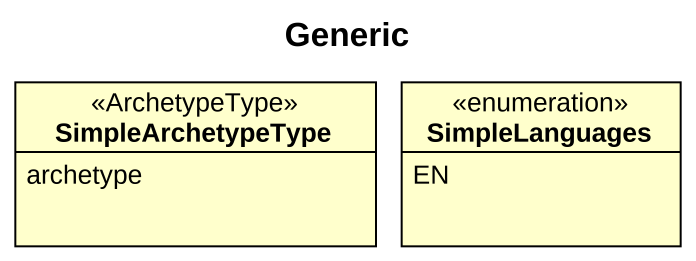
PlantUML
@startuml
title Generic
hide circle
hide empty members
enum SimpleArchetypeType <<ArchetypeType>> {
  archetype
}
enum SimpleLanguages {
  EN
}
@enduml
